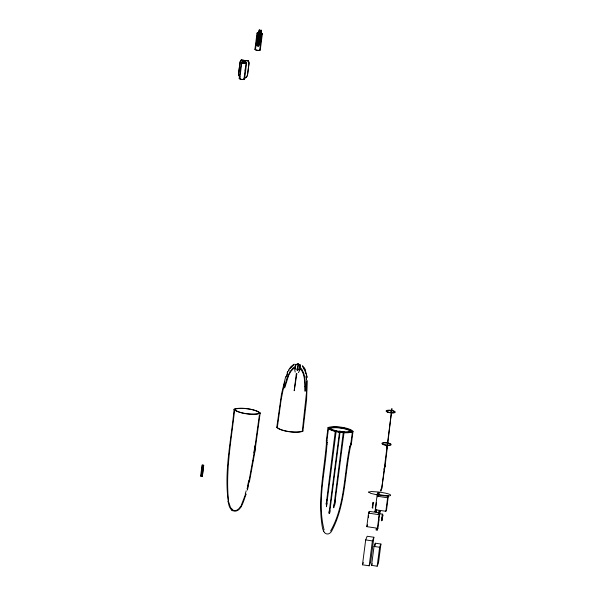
<?xml version="1.0" encoding="UTF-8"?>
<svg xmlns="http://www.w3.org/2000/svg" width="596" height="596" viewBox="0 0 596 596"><rect width="100%" height="100%" fill="white"/><g stroke="black" fill="none" stroke-linecap="round" stroke-linejoin="round"><path stroke-width="0.89" d="M201.09 476.338L201.061 475.623M327.062 442.917L327.048 443.536A5.044 1.989 -89.8 0 1 327.025 444.325M306.627 390.79L306.642 380.628M202.223 475.817L202.215 476.509M306.59 391.647L302.343 430.99A2.265 0.611 7.3 0 1 302.045 431.251A13.596 3.68 7.3 0 1 288.889 431.534A13.596 3.68 7.3 0 1 277.445 427.6A2.265 0.611 7.3 0 1 277.431 427.235M373.759 502.674C373.61 500.282 372.157 509.178 372.932 508.038M299.87 366.354L299.892 365.922A4.977 4.552 -26.3 0 0 299.885 365.646L299.87 365.534M326.392 443.804L326.332 444.445C323.971 472.174 317.422 500.647 322.57 528.406A21.113 20.271 22.1 0 0 322.764 529.047A14.557 13.984 22.1 0 0 323.643 531.207M373.089 503.3L373.074 502.286L372.254 507.889M201.694 472.479L201.88 470.721M202.148 468.083L202.364 465.409M326.988 444.34L326.966 444.534C325.163 472.583 316.938 502.055 324.097 529.889M382.341 515.935L382.401 514.125L379.555 513.759L378.609 520.435L378.803 519.95M299.855 366.518L299.855 366.495A6.176 5.595 -31.2 0 1 299.795 366.92L299.781 366.957A6.511 5.886 -31.9 0 1 299.721 367.248M350.813 443.811L350.873 443.469M234.072 409.37C231.226 440.98 223.411 473.321 228.864 505.021C229.557 507.241 230.615 509.669 232.805 510.779C241.536 513.685 243.883 498.815 246.2 494.114M302.902 431.057L306.597 399.648L307.208 380.598M328.016 427.727L326.407 440.235A3.948 2.697 67.9 0 0 326.325 440.474M328.508 428.345L327.003 440.094M239.205 78.456L241.298 62.23M239.771 78.53L241.857 62.297M244.099 78.151L246.073 62.818A2.123 0.574 7.3 0 0 243.026 61.932A2.123 0.574 7.3 0 0 242.803 62.9A2.123 0.574 7.3 0 0 246.073 62.848M245.202 70.678L245.433 68.875M244.546 79.119L246.64 62.893M254.917 49.364L257.01 33.13M257.569 33.205L255.483 49.431A2.123 0.574 7.3 0 0 257.874 50.302A2.123 0.574 7.3 0 0 259.61 49.773M202.268 476.48L203.75 465.252L202.074 464.999L200.681 475.824L201.143 476.338M201.09 476.271L202.633 465.081L202.484 465.446M256.921 44.752L258.828 32.668L258.56 34.687M257.152 45.631L259.29 29.822L258.224 33.16L256.593 45.572L258.239 46.339L258.813 45.899L260.519 32.869L258.269 45.795L257.152 45.631L258.545 34.806M201.649 476.353L203.191 465.163L203.042 465.536M258.12 42.621L258.351 40.819M258.701 38.107L258.932 36.304M259.163 34.501L259.394 32.698L258.843 34.061M259.349 34.657L259.796 29.897L258.59 34.449M258.269 45.795L259.893 33.406L260.914 30.061L260.586 33.92M259.141 45.08L261.048 32.996M259.886 42.011L260.117 40.208M260.467 37.503L260.698 35.7M261.137 34.002L261.517 30.172L260.228 34.941M259.7 49.96L261.786 33.726A2.123 0.574 7.3 0 0 258.738 32.832A2.123 0.574 7.3 0 0 258.515 33.808A2.123 0.574 7.3 0 0 261.786 33.748M260.258 50.027L262.352 33.793A2.689 0.73 7.3 0 0 258.493 32.668A2.689 0.73 7.3 0 0 258.202 33.898A2.689 0.73 7.3 0 0 262.344 33.823M260.169 413.021L254.708 452.804L249.657 480.577M276.782 427.317L281.506 394.03L285.737 376.449M277.341 427.384L281.156 399.573L284.635 382.103M297.106 370.481L297.948 364.067M297.665 370.563L298.589 364.245A2.406 1.669 4.2 0 1 298.812 364.305L298.872 364.26M326.779 499.672L326.191 504.283L335.25 431.43M335.555 431.161L335.697 430.454L336.256 430.543L326.444 506.704L326.921 503.031M329.365 510.563L329.014 513.305L339.608 431.035L340.167 431.117L329.573 513.387L329.931 510.645M343.244 432.681L333.715 507.785L334.185 504.112M343.363 432.376C343.102 431.362 344.518 431.467 343.944 432.405M335.168 500.916L334.572 505.527L344.011 432.726M352.378 431.817L350.865 443.558M353.011 431.355L351.431 443.588M379.019 519.667L377.894 528.361L377.179 530.12L376.061 529.956L376.307 528.063L366.801 526.648L368.544 513.126L369.259 511.368L378.765 512.776L378.289 513.953M368.447 517.678L368.678 515.875M369.028 513.171L369.259 511.368M362.48 564.799L365.683 539.916L367.173 536.251L373.878 537.249L370.675 562.14L369.192 565.798L362.48 564.799L363.374 562.609M375.011 511.606L375.718 509.848L376.843 510.012L376.128 511.77L375.011 511.606L377.238 494.293L377.953 492.534L379.071 492.698L378.11 496.349L387.616 497.764L388.331 496.006L378.825 494.591M377.395 496.878L377.618 495.142M369.192 565.798L372.396 540.915L373.878 537.249M376.128 511.77L376.367 509.878L385.873 511.286L386.588 509.528L388.331 496.006M378.11 496.349L379.071 492.698M379.607 513.707L379.637 514.557L380.129 511.048L379.004 510.884L378.05 514.534L368.544 513.126M371.584 565.373L374.02 546.435L375.331 543.209L380.926 544.044L378.482 562.974L377.179 566.2L371.584 565.373L372.239 563.756M374.981 545.914L375.331 543.209M377.179 530.12L379.414 512.806L380.129 511.048M377.179 566.2L379.615 547.262L380.926 544.044M385.873 511.286L387.616 497.764M259.357 415.196L254.157 452.692L249.106 480.458M382.192 517.075L381.745 519.742M255.423 446.925L255.565 446.017L254.589 452.52M253.866 452.93L254.917 445.89M260.191 413.14L260.184 413.17A2.831 0.767 7.3 0 1 259.886 413.445L259.767 413.482A14.162 3.829 7.3 0 1 246.163 413.766A14.162 3.829 7.3 0 1 234.265 409.72L234.101 409.541M296.324 373.573L294.208 390.738L296.882 373.655M372.798 505.542L372.284 507.867M201.359 475.347L201.269 475.832M252.421 462.369L252.697 460.82L252.391 462.556M351.387 443.819L351.409 443.707A3.233 2.198 -47 0 0 351.476 443.446L351.454 443.193A2.645 1.974 -32.5 0 0 351.439 442.865L351.402 442.806M349.636 447.253C343.914 474.863 344.95 505.944 330.571 531.036M248.748 480.696L247.884 484.332M381.671 520.07L381.388 520.83L382.401 514.125M247.042 489.011L247.951 485.464M247.347 490.091L248.487 485.658M349.822 446.493L349.77 446.68A5.088 2.518 -73 0 0 349.666 447.253M376.374 502.555L375.644 508.738M350.515 446.352L350.344 446.985A5.103 2.458 -73.4 0 0 350.262 447.574L350.157 447.976C344.704 475.645 345.24 506.309 331.369 531.61A10.683 10.266 22.1 0 1 330.609 532.474A7.86 7.547 22.1 0 1 330.139 532.899L330.11 532.921A6.072 5.826 22.1 0 1 329.528 533.346L328.754 533.748A3.695 3.554 22.1 0 1 327.815 533.986L326.422 533.852A3.606 3.464 22.1 0 1 325.237 533.204L325.014 533.025A4.872 4.679 22.1 0 1 324.664 532.675L324.41 532.37M246.193 490.791L245.217 494.129M349.822 446.486L350.217 445.339M245.671 493.913L241.395 504.961M299.579 367.695L299.289 368.425A6.131 5.632 -27.6 0 1 299.147 368.686A5.506 5.126 -23.9 0 1 298.939 369.073L298.834 369.215A4.254 4.008 -19.8 0 1 298.566 369.542L298.209 369.915M350.686 445.823L351.156 444.623M299.728 369.989L299.393 370.831A10.244 9.454 -42.4 0 1 299.237 371.196L299.103 371.435A8.739 8.24 -38.6 0 1 298.901 371.815L298.671 372.165A6.601 6.347 -33.9 0 1 298.432 372.478L298.328 372.642M287.19 374.333L287.525 373.401M286.855 375.204L287.525 373.409M387.117 447.723L387.594 444.467L387.065 447.775M381.187 488.921L380.866 491.134L381.216 488.936M286.616 375.838L286.594 375.912A9.871 0.44 -70.3 0 1 286.452 376.247M286.43 376.344L286.199 376.94M239.89 77.063A4.53 4.351 22.1 0 1 238.586 73.368L239.979 62.55A4.53 4.351 22.1 0 1 241.305 59.987L248.353 60.881A4.53 4.351 22.1 0 1 248.986 63.735L247.593 74.552A4.53 4.351 22.1 0 1 244.122 78.18M244.062 78.329A4.53 4.351 22.1 0 0 247.534 74.701L248.927 63.876A4.53 4.351 22.1 0 0 248.294 61.03L248.353 60.881M386.99 446.933L387.661 445.272M384.167 468.65L384.986 466.631M366.801 526.648L367.516 524.89M287.838 371.338L287.048 373.163M287.466 372.209L287.779 371.479M295.996 364.938L295.877 365.214A5.222 4.887 27.8 0 0 295.795 365.452A5.684 5.319 30.4 0 0 295.676 365.855A6.169 5.759 33.4 0 0 295.601 366.294L295.594 366.324A6.519 6.094 32 0 0 295.549 366.629L295.534 367.076A6.668 6.251 30.4 0 0 295.527 367.374M288.665 370.95L289.187 370.019M288.389 370.272L291.019 366.525L294.215 364.119M382.073 520.345L382.878 514.765L382.043 520.368M240.851 505.93C239.54 508.403 236.746 511.606 233.513 510.467M241.343 506.22L240.859 507.002M295.72 365.035L295.504 365.408A6.236 5.93 36.4 0 0 295.355 365.735L295.199 366.138A7.614 7.204 44.6 0 0 295.109 366.443L294.282 367.196A7.83 7.524 22.1 0 0 293.754 367.501A8.88 8.523 22.1 0 0 293.061 368L289.961 371.673L287.138 377.767A61.783 59.324 22.1 0 0 286.549 379.481L284.329 387.713L284.665 387.922L288.784 375.026L290.893 371.36L293.329 368.782A8.344 8.009 22.1 0 1 293.88 368.402L294.364 368.127A6.429 6.176 22.1 0 1 294.819 367.918A10.594 9.909 52.6 0 0 294.767 368.537L294.767 368.581A10.974 10.288 51.6 0 0 294.744 369.028A11.048 10.393 50.4 0 0 294.759 369.483L294.774 369.706A10.75 10.177 47.8 0 0 294.819 370.131L294.938 371.017A8.046 7.793 33.3 0 0 295.095 371.621L295.132 371.822A6.146 6.027 17.5 0 0 295.229 372.105M290.133 368.529L293.143 365.393M291.794 366.533L291.437 366.905M242.661 63.474L243.265 63.057M293.731 365.013L294.171 364.767M234.288 409.139L234.124 409.266A2.831 0.767 7.3 0 1 234.377 409.102L234.489 409.057A14.162 3.829 7.3 0 1 248.137 408.782A14.162 3.829 7.3 0 1 260.027 412.842L260.117 412.939M259.454 413.281L259.282 413.348A13.596 3.68 7.3 0 1 246.215 413.617A13.596 3.68 7.3 0 1 234.794 409.735L234.735 409.675M296.383 364.439L296.681 364.298A2.354 1.937 12 0 1 296.942 364.223L297.009 364.201M234.846 409.243L234.928 409.214A13.596 3.68 7.3 0 1 248.085 408.923A13.596 3.68 7.3 0 1 259.528 412.864M295.564 364.476L295.959 364.335M258.716 45.564L258.545 45.587A2.689 0.73 7.3 0 1 257.39 45.423L257.293 45.393M297.307 363.88L298.022 363.836A1.848 1.311 4.5 0 1 298.276 363.865L298.611 363.947M243.757 62.938L243.876 62.93A1.438 1.378 -4.7 0 1 244.33 62.997M241.305 59.987L248.294 61.03M377.238 494.293L378.356 494.457M201.798 475.988L202.357 476.07L202.491 475.452L203.489 465.573M378.296 512.642L379.414 512.806M376.776 528.198L377.894 528.361M365.683 539.916L372.396 540.915M374.02 546.435L379.615 547.262M298.924 364.35L298.998 364.387A2.377 1.825 -0.7 0 1 299.326 364.514M233.371 510.414L230.518 507.606L228.76 502.264M300.101 364.759L300.54 365.02M231.881 510.191L231.479 509.841M232.112 509.647L231.598 509.155M302.485 365.586L304.802 368.931L306.366 373.781M300.153 365.557L299.982 365.184A2.391 2.071 -31.7 0 0 299.81 364.946L299.624 364.707M302.515 366.436L304.72 370.168M324.395 532.362L323.658 531.207M304.318 368L304.563 368.455M303.818 368.268L304.288 369.177M303.826 368.283L304.064 368.715M234.653 409.564C231.464 439.408 225.295 470.684 228.566 501.236M304.556 368.44L305.033 369.431M304.28 369.162L304.511 369.654M299.743 364.968L299.848 365.363M304.921 370.705L305.815 373.901M295.743 368.753L295.936 369.274A2.98 2.861 6.4 0 0 296.137 369.639M300.213 365.743L300.302 366.346A6.638 6.109 -38 0 1 300.324 366.682L300.324 366.868A7.748 7.04 -43.1 0 1 300.302 367.24L300.503 367.844A7.048 6.765 22.1 0 1 301.077 368.38A7.837 7.524 22.1 0 1 301.524 368.879L301.852 369.304A9.901 9.506 22.1 0 1 302.075 369.624L303.96 373.953L305.077 380.427A61.887 59.429 22.1 0 1 305.212 382.245C305.554 384.211 305.137 398.582 304.869 386.707M228.007 501.333L228.208 502.383M306.523 374.593L306.374 374.31M306.53 374.608L306.612 375.078A6.929 0.961 83.5 0 1 306.635 375.324A7.696 1.036 83.4 0 1 306.709 375.555A7.994 1.006 83.3 0 1 306.739 375.867L306.739 375.912A7.83 0.924 83.2 0 1 306.769 376.18M306.769 377.112L306.784 377.179A4.217 0.678 83.8 0 0 306.821 377.38M306.53 375.547L306.53 375.577A7.621 1.065 83.5 0 0 306.582 375.823A7.971 1.199 83.7 0 0 306.657 376.337M306.381 374.377L306.433 374.839A4.932 0.648 83.4 0 0 306.456 375.078L306.486 375.264M306.232 376.314L306.24 376.389A5.565 0.73 86.4 0 1 306.262 376.642L306.292 376.791A8.299 1.036 86.3 0 1 306.314 377.059L306.322 377.074M306.903 377.082L306.947 377.484M298.581 364.156L298.581 364.178A3.852 2.913 13 0 1 299.17 364.357M306.374 377.581L306.381 377.618A10.78 1.192 86 0 0 306.337 377.372M306.292 378.199L306.359 378.84A10.505 1.848 87 0 0 306.411 379.116M326.385 441.338L326.429 442.53M295.534 367.404L295.541 367.59A6.347 5.967 27.9 0 0 295.586 368L295.616 368.194A5.364 5.081 21.8 0 0 295.75 368.73M327.048 442.381L326.951 440.772M306.12 375.972L306.15 376.53A5.006 0.596 86.3 0 0 306.18 376.761L306.188 376.985A8.016 0.939 86.2 0 0 306.247 377.246M304.869 386.692C304.534 380.799 304.757 373.789 300.54 369.088A6.437 6.184 22.1 0 0 300.101 368.7L299.997 369.133A10.87 9.678 -47.6 0 1 299.87 369.498A11.048 9.909 -46.6 0 1 299.721 369.989M326.884 440.705A3.375 2.548 59 0 1 326.913 440.28M350.351 445.48A5.826 1.803 -71.3 0 1 350.634 444.802M327.115 442.359A5.386 1.818 -89.5 0 1 327.13 442.91M350.522 444.46A3.732 2.257 -51.4 0 0 350.664 444.102A3.3 2.153 -49 0 0 350.746 443.856M351.223 442.664A5.662 2.965 -73.5 0 1 351.29 442.932M351.186 444.363A4.559 2.123 -59.5 0 1 351.089 444.623M350.582 446.374A5.446 2.25 -73.4 0 1 350.746 445.86M326.325 441.308A5.111 2.511 77.3 0 1 326.317 441.07M326.355 439.952A2.98 2.369 47.3 0 1 326.66 439.274M326.317 440.906A4.559 2.719 73.4 0 1 326.325 440.615M326.34 442.552A5.304 1.661 -89.1 0 1 326.332 443.245M326.392 443.253A5.141 1.818 -89.2 0 1 326.362 443.789M328.329 427.488A2.265 0.611 7 0 0 328.105 427.95A13.596 3.68 7.3 0 0 339.564 431.884A13.596 3.68 7.3 0 0 352.72 431.601A2.265 0.618 7.7 0 0 352.899 431.132A13.596 3.68 7.3 0 0 341.463 427.198A13.596 3.68 7.3 0 0 328.307 427.481M286.825 375.286A11.808 0.447 -68.9 0 0 286.929 374.996A11.562 0.656 -68.6 0 1 286.803 375.473M306.292 377.186A9.856 1.132 86.1 0 1 306.322 377.424M306.888 377.089A4.604 0.507 83.1 0 0 306.865 376.866L306.851 376.694A6.563 0.708 83.1 0 0 306.791 376.426M306.672 376.65A7.51 1.222 83.9 0 1 306.635 376.419M306.426 379.503A8.88 1.602 87.1 0 1 306.389 379.175M306.813 376.098A7.294 0.879 83.2 0 1 306.843 376.329M306.359 377.708A11.689 1.117 85.7 0 1 306.396 378.095M306.269 377.611A9.678 1.237 86.3 0 1 306.24 377.261M306.545 375.517A6.757 0.894 83.5 0 1 306.508 375.242M306.337 378.117A11.503 1.669 86.5 0 1 306.299 377.722M297.136 364.201A2.369 1.773 6.5 0 1 297.359 364.171M277.349 426.922A14.162 3.829 7.3 0 0 277.147 426.997A2.831 0.767 7.3 0 0 276.909 427.578A14.162 3.829 7.3 0 0 288.829 431.675A14.162 3.829 7.3 0 0 302.537 431.385A2.831 0.767 7.3 0 0 302.775 430.796A14.162 3.829 7.3 0 0 302.433 430.498M241.365 59.846A4.53 4.351 22.1 0 0 240.039 62.401L238.646 73.226A4.53 4.351 22.1 0 0 239.95 76.914M243.712 62.275A1.132 1.088 22.1 0 1 245.269 62.275M243.973 78.977A2.123 0.574 7.3 0 1 241.656 79.343A2.123 0.574 7.3 0 1 239.875 78.367M243.019 62.304A1.699 1.632 22.1 0 1 246.096 62.893M244.732 74.284A1.699 1.632 22.1 0 1 244.651 74.627M244.092 78.642A2.689 0.73 7.3 0 1 243.555 79.559A2.689 0.73 7.3 0 1 239.95 79.067A2.689 0.73 7.3 0 1 239.86 78.069M258.567 45.05A2.689 0.73 7.3 0 1 257.45 44.879M259.93 49.617A2.689 0.73 7.3 0 1 259.238 50.466A2.689 0.73 7.3 0 1 255.781 50.019A2.689 0.73 7.3 0 1 255.364 49.021M384.211 469.581L384.904 465.402L384.211 469.581M391.028 412.007L391.393 409.944L391.028 411.963M381.663 488.951L385.59 461.975L391.9 408.618L381.663 488.951M368.648 492.08L370.772 493.376L377.208 494.881A22.492 6.079 7.3 0 0 381.284 495.485C391.691 497.116 395.252 494.658 382.453 492.601A22.492 6.079 7.3 0 0 378.378 491.998L371.524 491.529L368.648 492.08M249.217 480.875L248.085 485.524L249.217 480.875M352.318 431.675L352.303 431.653A13.03 3.524 7.3 0 0 341.337 427.883A13.03 3.524 7.3 0 0 328.731 428.159A1.699 0.462 7.3 0 0 328.53 428.442L328.582 428.509A13.03 3.524 7.3 0 0 339.549 432.279A13.03 3.524 7.3 0 0 352.161 432.011A1.699 0.462 7.3 0 0 352.355 431.72L352.325 431.675M384.167 444.631A4.023 1.088 7.3 0 0 390.484 444.616A4.023 1.088 7.3 0 0 384.897 442.828A4.023 1.088 7.3 0 0 384.167 444.631M388.383 412.164A3.963 1.073 7.3 0 0 394.612 412.141A3.963 1.073 7.3 0 0 389.099 410.383A3.963 1.073 7.3 0 0 388.383 412.164M387.974 412.268A4.656 1.259 7.3 0 0 395.297 412.246A4.656 1.259 7.3 0 0 388.823 410.182A4.656 1.259 7.3 0 0 387.974 412.268M383.764 444.735A4.716 1.274 7.3 0 0 391.17 444.713A4.716 1.274 7.3 0 0 384.621 442.627A4.716 1.274 7.3 0 0 383.764 444.735M350.53 431.415A2.831 0.767 7.3 0 0 350.828 430.685A11.898 3.218 7.3 0 0 330.489 427.667A2.831 0.767 7.3 0 0 330.199 428.397A11.898 3.218 7.3 0 0 350.53 431.415M350.463 431.958A2.831 0.767 7.3 0 0 350.761 431.228A11.898 3.218 7.3 0 0 330.422 428.204A2.831 0.767 7.3 0 0 330.124 428.941A11.898 3.218 7.3 0 0 350.463 431.958M242.49 62.997A2.689 0.73 7.3 0 0 246.632 62.923A2.689 0.73 7.3 0 0 242.781 61.761A2.689 0.73 7.3 0 0 242.49 62.997"/></g></svg>
